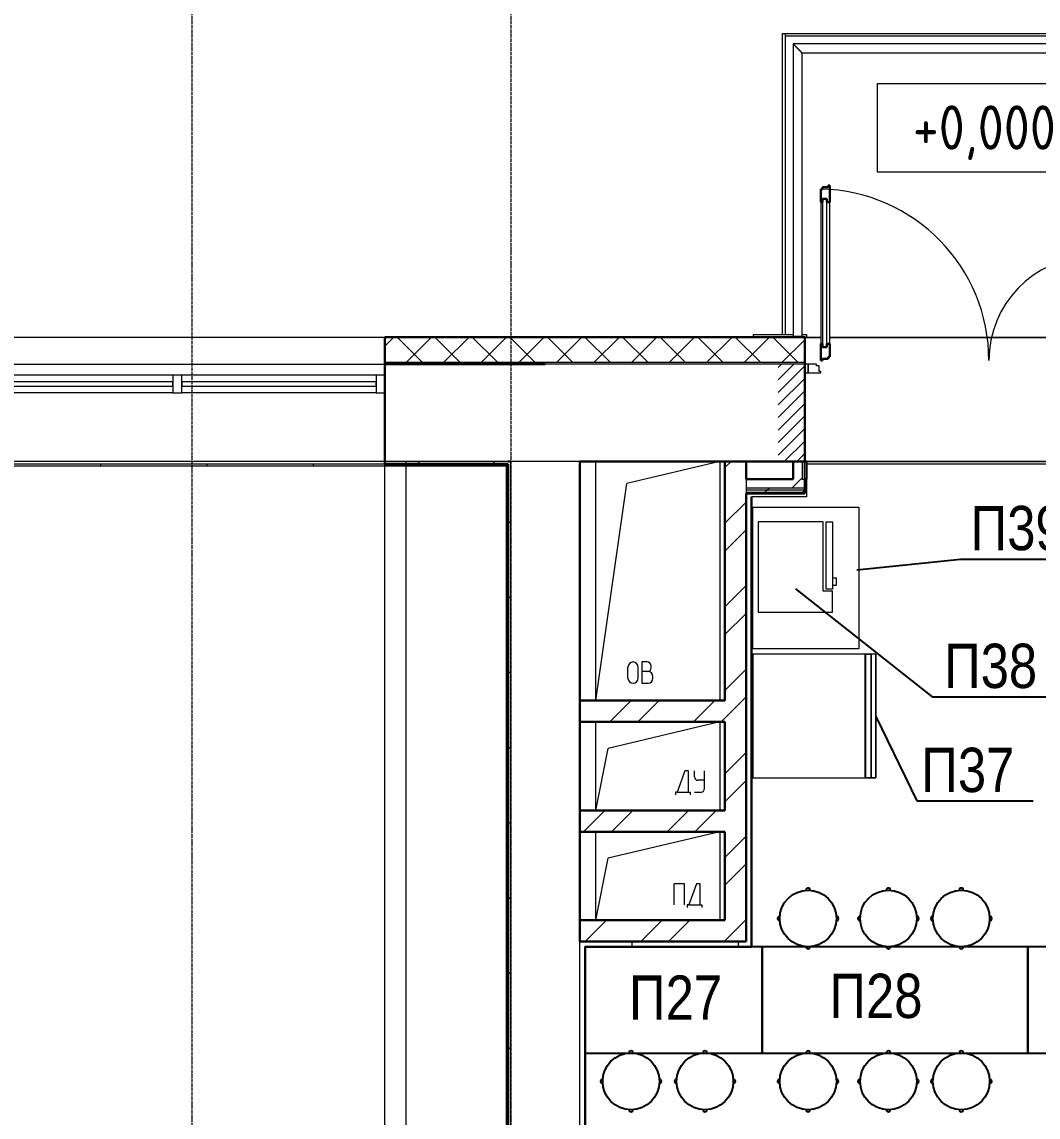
# Model space of a CAD drawing. Header units: millimetres. Extents: x -215207 to 92095, y -30385 to 123050.
# Drawn here: x -172845 to -167107, y 27740 to 33923 of the extents above; entities that cross this region are included whole.
import ezdxf
from ezdxf import colors
from ezdxf.entities.mleader import LeaderData, LeaderLine
from ezdxf.enums import TextEntityAlignment as Align
from ezdxf.math import Vec2, Vec3

# ---------------------------------------------------------------- set-up
doc = ezdxf.new("R2010")
doc.units = ezdxf.units.MM
for name, pattern in [('ADSK_Линия сетки', [25, 20, -2.5, 0, -2.5]), ('ADSK_Сверху', [4.5, 3, -1.5]), ('ADSK_Штриховая_ш2 п1_5', [4.5, 3, -1.5])]:
    doc.linetypes.add(name, pattern=pattern)
for name, color, linetype, lineweight in [('TO-Equipment', 52, 'Continuous', 18), ('TO-Furniture', 3, 'Continuous', 18), ('Аннотация', 7, 'Continuous', 20), ('Витраж', 7, 'Continuous', 9), ('Двери', 7, 'Continuous', 9), ('ДОНМ_ТХ_Анно', 84, 'Continuous', 20), ('Лестницы', 7, 'Continuous', 9), ('Линии', 7, 'Continuous', 9), ('Ограждение', 7, 'Continuous', 9), ('Оси', 7, 'Continuous', 9), ('Отметки', 7, 'Continuous', 9), ('Панели витража', 7, 'Continuous', 9), ('Перекрытие', 7, 'Continuous', 20), ('Сантехнические приборы', 251, 'Continuous', 0), ('Стены внутренние', 7, 'Continuous', 20), ('Стены наружные', 7, 'Continuous', 20), ('Стены штриховка', 7, 'Continuous', 9)]:
    doc.layers.add(name, color=color, linetype=linetype, lineweight=lineweight)
doc.layers.add('Двери открывание', color=7, linetype='Continuous', lineweight=9, true_color=0xc0c0c0)
doc.layers.add('ТХ_(нейтральное оборудование_мебель)', color=32, linetype='Continuous')
doc.styles.add('GOST Common_3', font='GOST_Common.ttf', dxfattribs={"width": 0.9, "height": 2.5})
doc.styles.add('ТХ_ДОНМ', font='ARIALN.TTF')

# ---------------------------------------------------------------- blocks, each defined once
blk = doc.blocks.new('1 этаж 21082025')
at = {"lineweight": 18}
for p, q in [((30330, -1350), (30330, 0)), ((30330, -1350), (30330, 0)), ((31030, 0), (30505, -125)), ((31030, 0), (31030, -1350)), ((31030, 0), (31030, -1350)), ((30330, -1350), (30505, -125)), ((30512.2, -1222.9), (30512.2, -1160.3)), ((30569.6, -1222.9), (30569.6, -1160.3)), ((30619.7, -1131.6), (30589.7, -1131.6)), ((30589.7, -1131.6), (30589.7, -1251.6)), ((30643, -1164.9), (30643, -1154.9)), ((30623, -1184.9), (30589.7, -1184.9)), ((30653, -1224.9), (30653, -1214.9)), ((30589.7, -1251.6), (30626.4, -1251.6)), ((30330, -1970), (30330, -1470)), ((30330, -1970), (30330, -1470)), ((31030, -1470), (30400, -1620)), ((31030, -1470), (31030, -1970)), ((31030, -1470), (31030, -1970)), ((30330, -1970), (30400, -1620)), ((30833.4, -1746.2), (30789.7, -1866.2)), ((30853.1, -1746.2), (30833.4, -1746.2)), ((30853.1, -1866.2), (30853.1, -1746.2)), ((30887.2, -1779.6), (30887.2, -1746.2)), ((30944.6, -1846.2), (30944.6, -1746.2)), ((30944.6, -1799.6), (30907.2, -1799.6)), ((30779.7, -1866.2), (30779.7, -1881.2)), ((30789.7, -1866.2), (30779.7, -1866.2)), ((30789.7, -1866.2), (30853.1, -1866.2)), ((30853.1, -1866.2), (30863.1, -1866.2)), ((30863.1, -1866.2), (30863.1, -1881.2)), ((30887.2, -1866.2), (30924.6, -1866.2)), ((30330, -2590), (30330, -2090)), ((30330, -2590), (30330, -2090)), ((31030, -2090), (30400, -2240)), ((31030, -2090), (31030, -2590)), ((31030, -2090), (31030, -2590)), ((30330, -2590), (30400, -2240)), ((30830.6, -2383.5), (30773.2, -2383.5)), ((30773.2, -2503.5), (30773.2, -2383.5)), ((30830.6, -2503.5), (30830.6, -2383.5)), ((30899.4, -2383.5), (30855.7, -2503.5)), ((30919.1, -2383.5), (30899.4, -2383.5)), ((30919.1, -2503.5), (30919.1, -2383.5)), ((30845.7, -2503.5), (30845.7, -2518.5)), ((30855.7, -2503.5), (30845.7, -2503.5)), ((30855.7, -2503.5), (30919.1, -2503.5)), ((30919.1, -2503.5), (30929.1, -2503.5)), ((30929.1, -2503.5), (30929.1, -2518.5))]:
    blk.add_line(p, q, dxfattribs=at)
for centre, radius, start, end in [((30540.9, -1160.3), 28.7, 0, 180), ((30619.7, -1154.9), 23.3, 0, 90), ((30623, -1164.9), 20, 270, 0), ((30540.9, -1222.9), 28.7, 180, 0), ((30623, -1214.9), 30, 0, 90), ((30626.4, -1224.9), 26.7, 270, 0), ((30907.2, -1779.6), 20, 180, 270), ((30924.6, -1846.2), 20, 270, 0)]:
    blk.add_arc(centre, radius, start, end, dxfattribs=at)
at = {"layer": 'Аннотация', "lineweight": 20}
for p, q in [((31921.8, 1633.8), (31921.8, 2133.8)), ((31921.8, 2133.8), (33221.8, 2133.8)), ((33221.8, 1633.8), (31921.8, 1633.8))]:
    blk.add_line(p, q, dxfattribs=at)
at = {"layer": 'Витраж'}
for p, q in [((27942.6, 487.5), (26780.1, 487.5)), ((29090.1, 487.5), (27992.6, 487.5)), ((27942.6, 387.5), (26780.1, 387.5)), ((29090.1, 387.5), (27992.6, 387.5))]:
    blk.add_line(p, q, dxfattribs=at)
at = {"layer": 'Витраж', "lineweight": 18, "extrusion": (0, 0, -1)}
for p, q in [((27992.6, 487.5), (27942.6, 487.5)), ((27942.6, 487.5), (27942.6, 387.5)), ((27992.6, 387.5), (27992.6, 487.5)), ((29140.1, 487.5), (29090.1, 487.5)), ((29090.1, 487.5), (29090.1, 387.5)), ((29140.1, 387.5), (29140.1, 487.5)), ((27942.6, 387.5), (27992.6, 387.5)), ((29090.1, 387.5), (29140.1, 387.5))]:
    blk.add_line(p, q, dxfattribs=at)
at = {"layer": 'Двери', "lineweight": 30}
for p, q in [((31643, 1548), (31611, 1548)), ((31611, 1548), (31611, 1538)), ((31652, 1558), (31643, 1558)), ((31643, 1558), (31643, 1548)), ((31652, 1464), (31652, 1558)), ((31611, 1538), (31602, 1538)), ((31602, 1538), (31602, 1464)), ((31611, 1464), (31602, 1464)), ((31611, 1482), (31611, 1464)), ((31635, 1482), (31611, 1482)), ((31635, 1464), (31635, 1482)), ((31652, 1464), (31635, 1464)), ((31602, 664), (31602, 570)), ((31611, 664), (31602, 664)), ((31611, 646), (31611, 664)), ((31635, 646), (31611, 646)), ((31635, 664), (31635, 646)), ((31652, 664), (31635, 664)), ((31652, 590), (31652, 664)), ((31602, 570), (31611, 570)), ((31611, 570), (31611, 580)), ((31611, 580), (31643, 580)), ((31643, 580), (31643, 590)), ((31643, 590), (31652, 590))]:
    blk.add_line(p, q, dxfattribs=at)
at = {"layer": 'Двери'}
for p, q in [((31602, 1464), (31602, 664)), ((31611, 1482), (31611, 646)), ((31635, 1482), (31611, 1482)), ((31635, 646), (31635, 1482)), ((31652, 664), (31652, 1464)), ((31611, 646), (31635, 646)), ((31510, 550), (31510, 500)), ((31530, 550), (31510, 550)), ((31510, 500), (31530, 500)), ((31530, 500), (31530, 550)), ((31577, 550), (31530, 550)), ((31530, 550), (31530, 500)), ((31530, 500), (31602, 500)), ((31577, 541), (31577, 550)), ((31592, 541), (31577, 541)), ((31592, 509), (31592, 541)), ((31602, 509), (31592, 509)), ((31602, 500), (31602, 509))]:
    blk.add_line(p, q, dxfattribs=at)
at = {"layer": 'Двери', "linetype": 'Continuous', "lineweight": 18}
for p, q in [((31360, 531.4), (31378.6, 550)), ((31360, 460.7), (31449.3, 550)), ((31360, 389.9), (31510, 539.9)), ((31360, 319.2), (31510, 469.2)), ((31360, 248.5), (31510, 398.5)), ((31360, 177.8), (31510, 327.8)), ((31360, 107.1), (31510, 257.1)), ((31360, 36.4), (31510, 186.4)), ((31394.3, 0), (31510, 115.7)), ((31465, 0), (31510, 45))]:
    blk.add_line(p, q, dxfattribs=at)
at = {"layer": 'Двери', "linetype": 'ADSK_Штриховая_ш2 п1_5'}
for p, q in [((31510, 550), (31360, 550)), ((31510, 0), (31510, 550)), ((31360, 0), (31510, 0))]:
    blk.add_line(p, q, dxfattribs=at)
at = {"layer": 'Двери открывание'}
for centre, radius, start, end in [((31582, 570), 968, 0, 88.81612), ((33138, 570), 588, 91.94921, 180)]:
    blk.add_arc(centre, radius, start, end, dxfattribs=at)
at = {"layer": 'Лестницы'}
for p, q in [((31400, 2402), (31400, 717)), ((33700, 2402), (31400, 2402)), ((31510, 700), (31602, 700)), ((31652, 700), (33068, 700))]:
    blk.add_line(p, q, dxfattribs=at)
at = {"layer": 'Линии', "linetype": 'ADSK_Сверху'}
for p, q in [((29140.1, -6855), (29140.1, 0)), ((29260.1, -6855), (29260.1, 0))]:
    blk.add_line(p, q, dxfattribs=at)
at = {"layer": 'Ограждение'}
for p, q in [((33700, 2357), (31445, 2357)), ((31445, 2357), (31445, 707)), ((31495, 2307), (33700, 2307)), ((31495, 707), (31495, 2307)), ((31445, 707), (31495, 707)), ((31520, 0), (31510, 0)), ((31520, 0), (31510, 0)), ((25588.6, -25), (29825, -25)), ((29825, -25), (29835, -15)), ((29825, -25), (29825, -4500)), ((31520, -100), (31520, -200)), ((31520, -200), (31210, -200))]:
    blk.add_line(p, q, dxfattribs=at)
at = {"layer": 'Ограждение', "linetype": 'Continuous'}
for p, q in [((27536, -25), (27536, -15)), ((28136, -25), (28136, -15)), ((28736, -25), (28736, -15)), ((29336, -25), (29336, -15)), ((29825, -360.3), (29835, -360.3)), ((29825, -960.3), (29835, -960.3)), ((29825, -1560.3), (29835, -1560.3)), ((29825, -2160.3), (29835, -2160.3)), ((29825, -2760.3), (29835, -2760.3)), ((29825, -3360.3), (29835, -3360.3))]:
    blk.add_line(p, q, dxfattribs=at)
at = {"layer": 'Ограждение'}
blk.add_open_spline([(31445, 2357), (31445, 2357), (31445.4, 2356.6), (31446.8, 2355.2), (31448.3, 2353.7), (31449.8, 2352.2), (31451.2, 2350.8), (31452.7, 2349.3), (31454.7, 2347.3), (31457, 2345), (31458.9, 2343.1), (31460.4, 2341.6), (31462, 2340), (31463.5, 2338.5), (31465.1, 2336.9), (31466.7, 2335.3), (31468.4, 2333.6), (31470, 2332), (31471.6, 2330.4), (31473.3, 2328.7), (31474.9, 2327.1), (31476.5, 2325.5), (31478, 2324), (31479.6, 2322.4), (31481.1, 2320.9), (31482.5, 2319.5), (31483.9, 2318.1), (31485.7, 2316.3), (31487.3, 2314.7), (31488.8, 2313.2), (31490.2, 2311.8), (31491.7, 2310.3), (31493.2, 2308.8), (31494.6, 2307.4), (31495, 2307), (31495, 2307)], degree=3, knots=[0, 0, 0, 0, 0.083333, 0.125, 0.166667, 0.208333, 0.229167, 0.25, 0.291667, 0.333333, 0.354167, 0.375, 0.395833, 0.416667, 0.4375, 0.458333, 0.479167, 0.5, 0.520833, 0.541667, 0.5625, 0.583333, 0.604167, 0.625, 0.645833, 0.666667, 0.6875, 0.708333, 0.75, 0.770833, 0.791667, 0.833333, 0.875, 0.916667, 1, 1, 1, 1], dxfattribs=at)
at = {"layer": 'Оси', "linetype": 'ADSK_Линия сетки'}
for p, q in [((28050, 5350.6), (28050, -60626.1)), ((29850, 5350.6), (29850, -60626.1)), ((58165, 0), (-14072.3, 0))]:
    blk.add_line(p, q, dxfattribs=at)
at = {"layer": 'Панели витража', "lineweight": 18}
for p, q in [((27942.6, 450), (26780.1, 450)), ((27942.6, 425), (27942.6, 450)), ((29090.1, 450), (27992.6, 450)), ((27992.6, 450), (27992.6, 425)), ((29090.1, 425), (29090.1, 450)), ((26780.1, 425), (27942.6, 425)), ((27992.6, 425), (29090.1, 425))]:
    blk.add_line(p, q, dxfattribs=at)
at = {"layer": 'Перекрытие', "color": 49, "true_color": 0x464646}
for p, q in [((30330, -1350), (30330, 0)), ((31030, 0), (31030, -1350)), ((30330, -1970), (30330, -1470)), ((31030, -1470), (31030, -1970)), ((30330, -2590), (30330, -2090)), ((31030, -2090), (31030, -2590))]:
    blk.add_line(p, q, dxfattribs=at)
at = {"layer": 'Стены внутренние'}
for p, q in [((24330.1, 702), (29140.1, 702)), ((31520, 702), (31602, 702)), ((31652, 702), (33068, 702)), ((24330.1, 550), (29140.1, 550)), ((31510, 550), (30045, 550)), ((29140.1, 0), (29835, 0)), ((30240, -7245), (30240, -2590))]:
    blk.add_line(p, q, dxfattribs=at)
at = {"layer": 'Стены внутренние', "lineweight": 30}
for p, q in [((29140.1, 702), (29140.1, 560)), ((31510, 702), (29140.1, 702)), ((31510, 560), (31510, 702)), ((30045, 550), (29140.1, 550)), ((29140.1, 550), (29140.1, 0)), ((31510, 0), (31510, 550)), ((29835, 0), (29850, 0)), ((30240, -1350), (30240, 0)), ((31060, 0), (30240, 0)), ((31445, 0), (31060, 0)), ((30240, -1970), (30240, -1470)), ((30240, -2590), (30240, -2090))]:
    blk.add_line(p, q, dxfattribs=at)
at = {"layer": 'Стены внутренние', "linetype": 'Continuous', "lineweight": 9}
for p, q in [((29140.1, 651.2), (29188.9, 700)), ((29350.6, 560), (29210.6, 700)), ((29261.1, 560), (29401.1, 700)), ((29562.7, 560), (29422.7, 700)), ((29473.2, 560), (29613.2, 700)), ((29774.9, 560), (29634.9, 700)), ((29800, 674.7), (29825.3, 700)), ((29987, 560), (29847, 700)), ((29897.5, 560), (30037.5, 700)), ((30199.1, 560), (30059.1, 700)), ((30109.6, 560), (30249.6, 700)), ((30255.5, 700), (30254.4, 702)), ((30411.2, 560), (30271.2, 700)), ((30321.7, 560), (30461.7, 700)), ((30623.4, 560), (30483.4, 700)), ((30533.9, 560), (30673.9, 700)), ((30835.5, 560), (30695.5, 700)), ((30746, 560), (30886, 700)), ((31047.6, 560), (30907.6, 700)), ((30958.1, 560), (31098.1, 700)), ((31259.8, 560), (31119.8, 700)), ((31170.3, 560), (31310.3, 700)), ((31471.9, 560), (31331.9, 700)), ((31382.4, 560), (31508, 685.6)), ((31428.7, 700), (31428.3, 700.7)), ((29685.3, 560), (29800, 674.7))]:
    blk.add_line(p, q, dxfattribs=at)
at = {"layer": 'Стены наружные'}
for p, q in [((31385, 717), (31385, 2417)), ((31385, 2417), (35213, 2417)), ((31400, 2417), (31400, 717)), ((33700, 2402), (31400, 2402)), ((31220, 717), (31445, 717)), ((31220, 717), (31220, 702)), ((31495, 717), (31520, 717)), ((31520, 702), (31510, 702)), ((31520, 717), (31520, 702)), ((29850, -4500), (29850, 0)), ((29140.1, -15), (25583.9, -15)), ((31520, 0), (33200, 0)), ((33200, -15), (31520, -15))]:
    blk.add_line(p, q, dxfattribs=at)
at = {"layer": 'Стены наружные', "lineweight": 30}
for p, q in [((29140.1, 560), (29140.1, 550)), ((31510, 550), (31510, 560)), ((29140.1, 0), (29140.1, -15)), ((29850, 0), (29835, 0)), ((29140.1, -15), (29835, -15)), ((29835, -15), (29835, -4500)), ((31060, 0), (31060, -1350)), ((31180, 0), (31060, 0)), ((31180, -100), (31180, 0)), ((31445, 0), (31445, -100)), ((31520, 0), (31445, 0)), ((31520, -100), (31520, 0)), ((31445, -100), (31180, -100)), ((31510, -175), (31510, -100)), ((31510, -100), (31520, -100)), ((31180, -180), (31510, -180)), ((31180, -2710), (31180, -180)), ((31510, -180), (31510, -175)), ((31210, -2740), (31210, -200)), ((31060, -1350), (30240, -1350)), ((30240, -1350), (30240, -1470)), ((30240, -1470), (31060, -1470)), ((31060, -1470), (31060, -1970)), ((31060, -1970), (30240, -1970)), ((30240, -1970), (30240, -2090)), ((30240, -2090), (31060, -2090)), ((31060, -2090), (31060, -2590)), ((31060, -2590), (30240, -2590)), ((30240, -2590), (30240, -2710)), ((31180, -2710), (30240, -2710)), ((30270, -7245), (30270, -2740)), ((30270, -2740), (31210, -2740))]:
    blk.add_line(p, q, dxfattribs=at)
at = {"layer": 'Стены наружные', "linetype": 'Continuous', "lineweight": 9}
for p, q in [((29322.5, -15), (29337.5, 0)), ((29746.7, -15), (29761.7, 0)), ((31060, -34.6), (31094.6, 0)), ((31438.3, -150), (31488.3, -100)), ((31488.3, -100), (31495, -93.3)), ((31278.8, -180), (31283.8, -175)), ((31278.8, -180), (31283.8, -175)), ((31283.8, -175), (31296.3, -162.5)), ((31283.8, -175), (31296.3, -162.5)), ((31296.3, -162.5), (31308.8, -150)), ((31296.3, -162.5), (31308.8, -150)), ((31495.9, -175), (31508.4, -162.5)), ((31508.4, -162.5), (31510, -160.9)), ((31060, -348.9), (31180, -228.9)), ((29835, -351), (29850, -336)), ((31060, -506.1), (31180, -386.1)), ((31060, -820.4), (31180, -700.4)), ((29835, -775.3), (29850, -760.3)), ((31060, -977.5), (31180, -857.5)), ((31060, -1291.9), (31180, -1171.9)), ((29835, -1199.5), (29850, -1184.5)), ((30410.4, -1470), (30530.4, -1350)), ((30567.5, -1470), (30687.5, -1350)), ((30881.9, -1470), (31001.9, -1350)), ((31060, -1449), (31180, -1329)), ((31039, -1470), (31060, -1449)), ((29835, -1623.8), (29850, -1608.8)), ((31060, -1763.3), (31180, -1643.3)), ((31060, -1920.5), (31180, -1800.5)), ((30261.9, -2090), (30381.9, -1970)), ((30419, -2090), (30539, -1970)), ((30733.3, -2090), (30853.3, -1970)), ((30890.5, -2090), (31010.5, -1970)), ((29835, -2048), (29850, -2033)), ((31060, -2234.8), (31180, -2114.8)), ((31060, -2391.9), (31180, -2271.9)), ((29835, -2472.3), (29850, -2457.3)), ((30270.5, -2710), (30390.5, -2590)), ((30584.8, -2710), (30704.8, -2590)), ((30741.9, -2710), (30861.9, -2590)), ((31056.2, -2710), (31176.2, -2590)), ((31176.2, -2590), (31180, -2586.2)), ((30536, -2740), (30536, -2710)), ((31136, -2740), (31136, -2710)), ((29835, -2896.6), (29850, -2881.6)), ((29835, -3320.8), (29850, -3305.8))]:
    blk.add_line(p, q, dxfattribs=at)
at = {"layer": 'Стены штриховка'}
for p, q in [((29140.1, 700), (31508, 700)), ((29800, 700), (29800, 702)), ((31508, 700), (31508, 560)), ((29140.1, 560), (31510, 560)), ((29835, 0), (29140.1, 0)), ((31495, 0), (31495, -100)), ((31507.5, 0), (31507.5, -100)), ((31180, -100), (31180, -175)), ((31495, -100), (31510, -100)), ((31510, -150), (31180, -150)), ((31510, -162.5), (31180, -162.5)), ((31510, -175), (31180, -175)), ((31180, -175), (31510, -175)), ((31180, -175), (31180, -180)), ((31210, -180), (31180, -180))]:
    blk.add_line(p, q, dxfattribs=at)
at = {"layer": 'Отметки', "style": 'GOST Common_3', "width": 0.9}
blk.add_text('+0,000', height=250, dxfattribs=at).set_placement((32120.7, 1760.5))
blk = doc.blocks.new('Микроволновая печь')
at = {"layer": 'Сантехнические приборы'}
for points in [[(0, -390.3), (-52.7, -390.3), (-52.7, 0), (-420, 0), (-420, -510), (0, -510)], [(0, 0), (0, -380.5), (-36, -380.5), (-36, 0)], [(0, -318.3), (0, -356.7), (22.2, -356.7), (22.2, -318.3)]]:
    blk.add_lwpolyline(points, close=True, dxfattribs=at)
blk = doc.blocks.new('Система индивидуальных ячеек хранения продуктов для детей')
at = {"layer": 'Сантехнические приборы'}
for points in [[(0, 4.7), (0, 0), (0, -692.6), (0, 0), (0, 4.4), (-695, 4.4), (-695, -692.6), (-59.2, -692.6), (-25.8, -692.6), (-9.1, -692.6), (-0.7, -692.6), (-9.1, -692.6), (-25.8, -692.6)], [(-25, 4.4), (-58.4, 4.4), (-58.4, -692.6), (-25.8, -692.6), (-25.8, 4.4), (-25.8, -692.6), (-59.2, -692.6), (-59.2, 4.4), (-25, 4.4)], [(-59.2, -692.6), (-59.2, 0.1), (-59.2, -692.5)]]:
    blk.add_lwpolyline(points, dxfattribs=at)
blk = doc.blocks.new('Табурет к обеденному столу')
at = {"layer": 'ТХ_(нейтральное оборудование_мебель)'}
blk.add_circle((19569, 43946), 160, dxfattribs=at)
for centre, start, end in [((19569, 44106), 357.8509, 182.1491), ((19409, 43946), 87.8509, 272.1491), ((19729, 43946), 267.8509, 92.1491), ((19569, 43786), 177.8509, 2.1491)]:
    blk.add_arc(centre, 12, start, end, dxfattribs=at)
blk = doc.blocks.new('_None')

msp = doc.modelspace()

# ---------------------------------------------------------------- linework, layer by layer
at = {"layer": 'TO-Furniture'}
msp.add_lwpolyline([(-168118.2, 31183), (-168118.2, 30383), (-168718.2, 30383), (-168718.2, 31183)], close=True, dxfattribs=at)
at = {"layer": 'Оси', "linetype": 'ADSK_Линия сетки'}
msp.add_line((-144664, 31441.4), (-173546.6, 31441.4), dxfattribs=at)
at = {"layer": 'ТХ_(нейтральное оборудование_мебель)'}
for points in [[(-168664.9, 28701.4), (-169664.8, 28701.4), (-169664.8, 28101.4), (-168664.9, 28101.4), (-168664.9, 28701.4)], [(-167164.9, 28701.4), (-168664.9, 28701.4), (-168664.9, 28101.4), (-167164.9, 28101.4), (-167164.9, 28701.4)], [(-166164.9, 28701.4), (-167164.9, 28701.4), (-167164.9, 28101.4), (-166164.9, 28101.4), (-166164.9, 28701.4)]]:
    msp.add_lwpolyline(points, dxfattribs=at)

# ---------------------------------------------------------------- block references
msp.add_blockref('1 этаж 21082025', (-199934.8, 31441.4))
at = {"layer": 'TO-Equipment'}
for name, p in [('Микроволновая печь', (-168267.9, 31100.6)), ('Система индивидуальных ячеек хранения продуктов для детей', (-168023.2, 30348.6))]:
    msp.add_blockref(name, p, dxfattribs=at)
at = {"layer": 'ТХ_(нейтральное оборудование_мебель)', "color": 5, "rotation": 180}
for p in [(-148836.6, 72807.7), (-148382.9, 72807.7), (-147971.4, 72807.7), (-149836.5, 71888.1), (-149418.9, 71888.1), (-148836.6, 71888.1), (-148382.9, 71888.1), (-147971.4, 71888.1)]:
    msp.add_blockref('Табурет к обеденному столу', p, dxfattribs=at)

# ---------------------------------------------------------------- texts
at = {"layer": 'ДОНМ_ТХ_Анно', "style": 'ТХ_ДОНМ'}
for s, p in [('П27', (-169154, 28414.9)), ('П28', (-168022.5, 28424.8))]:
    msp.add_text(s, height=250, dxfattribs=at).set_placement(p, align=Align.MIDDLE_CENTER)

# ---------------------------------------------------------------- leaders
at = {"layer": 'ДОНМ_ТХ_Анно'}
ml = msp.add_multileader_mtext('Standard', dxfattribs=at)
ml.set_content('П39', color=256, style='ТХ_ДОНМ')
ml.set_leader_properties()
ml.set_arrow_properties(name='NONE')
ml.build(insert=Vec2(0, 0))
ml.multileader.update_dxf_attribs({"text_left_attachment_type": 6, "text_right_attachment_type": 6, "dogleg_length": 0.25, "arrow_head_size": 250})
ctx = ml.context
ctx.base_point, ctx.char_height, ctx.arrow_head_size, ctx.landing_gap_size, ctx.plane_origin = Vec3(-167512.8, 30890.7), 250, 250, 25, Vec3(-169508.5, 26596.9)
ctx.left_attachment, ctx.right_attachment = 6, 6
notes = []
notes.append((ctx, [(0, (1, 1, 0), (-167545.3, 30890.7), (1, 0), 32.5, [(2, [(-168130.9, 30830.4)], 0, [])])]))
ctx.mtext.insert, ctx.mtext.flow_direction = Vec3(-167487.8, 31190.7), 5
ml = msp.add_multileader_mtext('Standard', dxfattribs=at)
ml.set_content('П38', color=256, style='ТХ_ДОНМ')
ml.set_leader_properties()
ml.set_arrow_properties(name='NONE')
ml.build(insert=Vec2(0, 0))
ml.multileader.update_dxf_attribs({"text_left_attachment_type": 6, "text_right_attachment_type": 6, "dogleg_length": 0.25, "arrow_head_size": 250})
ctx = ml.context
ctx.base_point, ctx.char_height, ctx.arrow_head_size, ctx.landing_gap_size, ctx.plane_origin = Vec3(-167662.6, 30112.9), 250, 250, 25, Vec3(-169925.3, 26383.6)
ctx.left_attachment, ctx.right_attachment = 6, 6
notes.append((ctx, [(0, (1, 1, 0), (-167704.3, 30112.9), (1, 0), 41.8, [(2, [(-168477.2, 30722.4)], 0, [])])]))
ctx.mtext.insert, ctx.mtext.flow_direction = Vec3(-167637.6, 30412.9), 5
ml = msp.add_multileader_mtext('Standard', dxfattribs=at)
ml.set_content('П37', color=256, style='ТХ_ДОНМ')
ml.set_leader_properties()
ml.set_arrow_properties(name='NONE')
ml.build(insert=Vec2(0, 0))
ml.multileader.update_dxf_attribs({"text_left_attachment_type": 6, "text_right_attachment_type": 6, "dogleg_length": 0.25, "arrow_head_size": 250})
ctx = ml.context
ctx.base_point, ctx.char_height, ctx.arrow_head_size, ctx.landing_gap_size, ctx.plane_origin = Vec3(-167791.2, 29525.4), 250, 250, 25, Vec3(-170500.2, 26352)
ctx.left_attachment, ctx.right_attachment = 6, 6
notes.append((ctx, [(0, (1, 1, 0), (-167791.5, 29525.4), (1, 0), 0.25, [(2, [(-168023.2, 30002.3)], 0, [])])]))
ctx.mtext.insert, ctx.mtext.flow_direction = Vec3(-167766.2, 29825.4), 5
for ctx, leaders in notes:
    for number, flags, end, landing, length, lines in leaders:
        leader = LeaderData()
        leader.index, (leader.has_last_leader_line, leader.has_dogleg_vector, leader.attachment_direction) = number, flags
        leader.last_leader_point, leader.dogleg_vector, leader.dogleg_length = Vec3(end), Vec3(landing), length
        for number, points, colour, breaks in lines:
            line = LeaderLine()
            line.index, line.vertices, line.color, line.breaks = number, Vec3.list(points), colors.encode_raw_color(colour), breaks
            leader.lines.append(line)
        ctx.leaders.append(leader)

doc.saveas('drawing.dxf')
